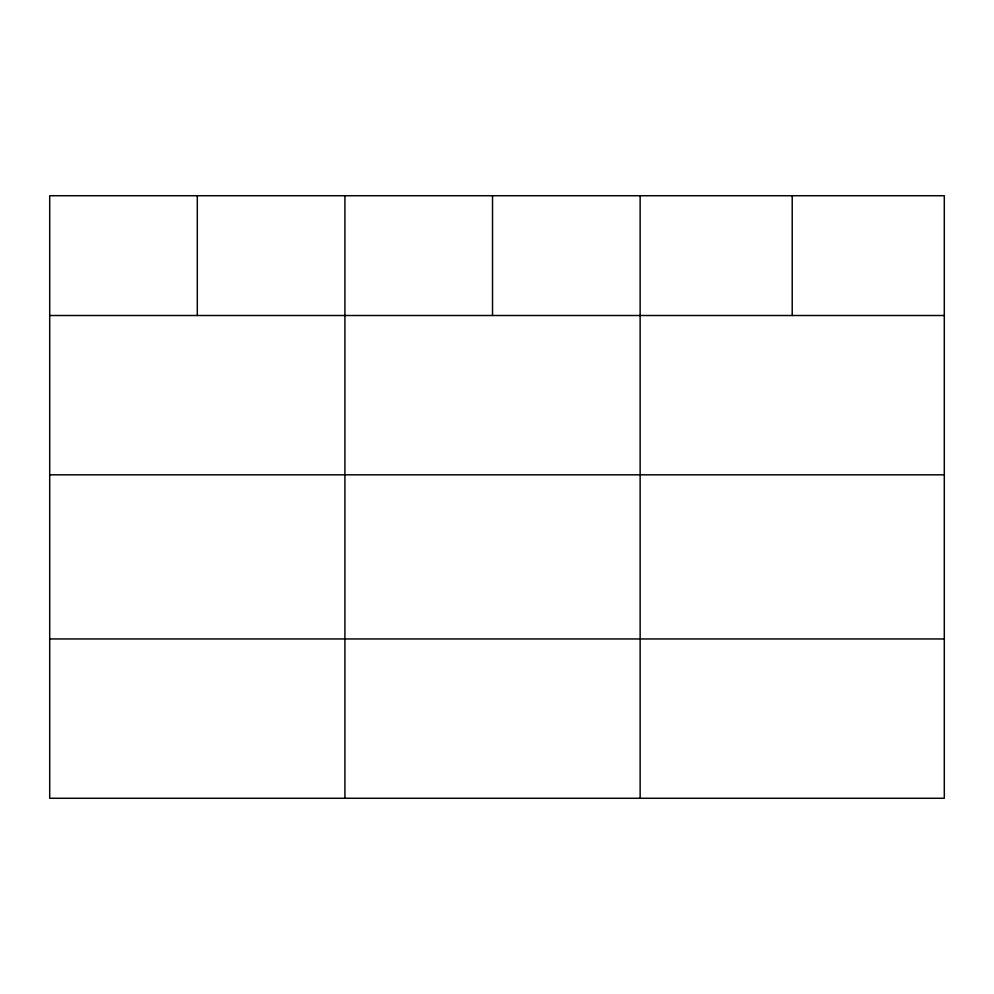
<?xml version="1.0" encoding="UTF-8"?>
<svg xmlns="http://www.w3.org/2000/svg" width="994" height="994" viewBox="0 0 994 994"><rect width="100%" height="100%" fill="white"/><g stroke="black" fill="none" stroke-linecap="round" stroke-linejoin="round"><path stroke-width="1.49" d="M944.3 474.821L944.3 195.731L49.7 195.731L49.7 798.269L944.3 798.269L944.3 474.821L49.7 474.821M49.7 315.508L944.3 315.508M49.7 638.956L944.3 638.956M792.218 195.731L792.218 315.508M640.136 195.731L640.136 798.269M492.527 195.731L492.527 315.508M344.918 195.731L344.918 798.269M197.309 195.731L197.309 315.508"/></g></svg>
